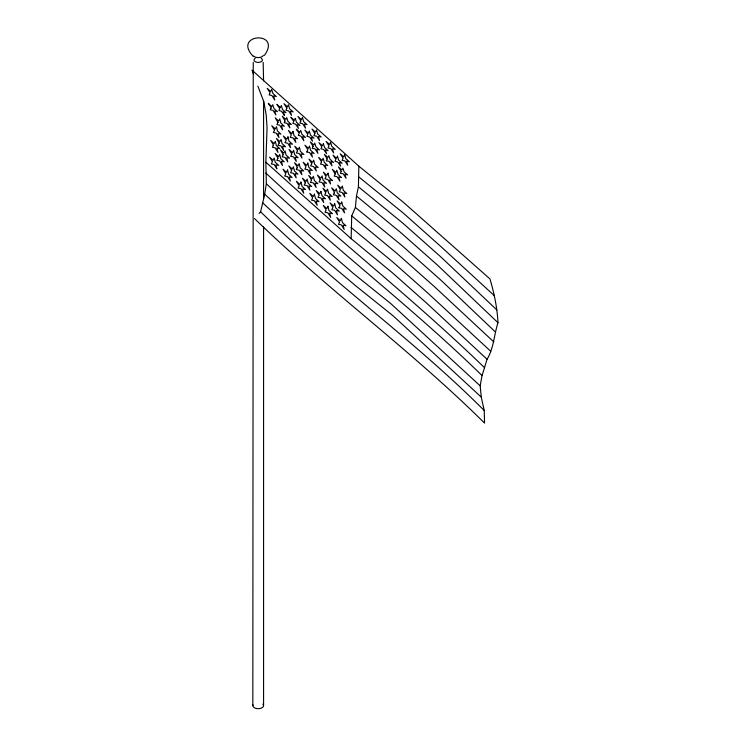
<?xml version="1.0" encoding="UTF-8"?>
<svg xmlns="http://www.w3.org/2000/svg" width="746" height="746" viewBox="0 0 746 746"><rect width="100%" height="100%" fill="white"/><g stroke="black" fill="none" stroke-linecap="round" stroke-linejoin="round"><path stroke-width="1.12" d="M259.086 213.449L260.606 211.743L264.699 194.24L266.35 183.74L265.856 162.208L267.049 127.79L266.229 115.071L263.832 101.754L257.883 86.135M254.507 218.559C328.175 290.166 411.596 350.704 484.546 423.103L484.229 410.524L481.282 397.114L480.163 385.841L482.056 375.592L487.073 359.274L427.561 303.967L392.582 272.943L351.152 238.683L351.702 215.874L355.404 207.416L356.467 196.021L358.425 186.808L358.826 166.162L252.008 70.124L253.575 74.395M487.073 359.274C493.861 348.046 494.029 334.851 497.974 322.701C497.228 307.809 494.206 293.178 489.945 278.911L403.316 202.241L358.826 166.162M253.248 62.347L252.829 705.595M306.793 151.942L307.8 149.722L304.937 145.181L308.443 148.323L309.478 146.048L310.606 150.263L314.122 153.406L311.306 152.865L312.453 157.07L309.571 152.538L306.876 152.016M338.945 207.649L339.952 205.532L337.136 200.963L340.642 204.106L341.743 201.793L342.806 206.045L346.303 209.178L343.458 208.666L344.521 212.908L341.696 208.348L338.861 207.836M264.448 55.4C282.38 30.222 231.894 33.691 253.118 56.258M276.729 168.717L274.155 164.512L271.32 163.98L272.421 161.696L269.623 157.126L273.111 160.278L274.211 157.993L275.255 162.227L278.743 165.379L275.908 164.847L276.887 168.81M284.375 115.416L281.578 111.303L278.864 110.483L279.778 108.655L276.869 104.365L280.347 107.527L281.317 105.522L282.501 109.476L285.979 112.627L283.266 111.807L284.45 115.471M358.714 176.867L403.213 213.011L440.97 246.609L494.421 295.761M358.425 186.808L402.999 223.287L440.737 256.82L496.864 309.954M355.404 207.416L401.907 245.527L441.268 280.496L495.288 331.877M356.467 196.021L400.257 232.165L437.221 264.877L497.974 322.701M351.021 227.39L392.471 261.687L427.449 292.712L490.728 351.282M351.702 215.874L396.546 253.08L434.377 286.613L493.833 341.948M351.152 238.683L265.856 162.208M265.828 173.044C337.304 239.653 414.506 299.715 484.639 367.806M264.699 194.24L309.795 235.549L353.548 273.605L390.736 303.557L480.163 385.841M482.056 375.592C413.219 308.173 336.157 250.069 266.35 183.74M481.282 397.114L393.319 316.006L355.376 285.522L310.951 247.803L262.648 202.791M484.229 410.524C413.648 339.756 331.644 281.951 260.606 211.743M263.17 62.347L263.58 80.885M263.58 100.701L263.58 198.604M263.58 226.579L263.58 705.595M263.394 55.269A5.371 3.105 0 0 1 258.909 57.545A5.371 3.105 0 0 1 253.556 56.015M262.862 704.047A5.371 3.105 0 0 1 258.909 708.672A5.371 3.105 0 0 1 253.015 704.793M261.156 58.3A4.168 2.406 0 0 1 261.156 61.704A4.168 2.406 0 0 1 255.253 61.704A4.168 2.406 0 0 1 255.253 58.3M321.489 161.882L320.51 164.111L323.288 164.689L326.161 169.137L325.014 165.025L327.811 165.565L324.305 162.423L323.167 158.217L322.132 160.483L318.617 157.341L321.489 161.882M335.215 173.855L334.217 176.112L337.005 176.653L339.915 181.185L338.74 176.989L341.528 177.539L338.013 174.396L336.856 170.2L335.831 172.466L332.315 169.323L335.215 173.855M314.896 133.459L313.907 135.651L316.677 136.173L319.577 140.556L318.393 136.49L321.172 137.012L317.665 133.982L316.49 129.916L315.502 132.107L311.996 129.077L314.896 133.459M313.106 146.393L312.21 148.389L315.026 148.836L317.88 153.331L316.742 149.191L319.484 149.955L315.978 146.887L314.747 143.12L313.814 144.985L310.317 141.908L313.106 146.393M330.571 142.281L329.583 144.472L326.086 141.442L328.977 145.824L327.998 148.006L330.767 148.529L333.667 152.911L332.483 148.855L335.252 149.377L331.756 146.347L330.571 142.281M327.168 158.935L326.3 160.866L329.117 161.313L331.97 165.808L330.832 161.686L333.565 162.441L330.058 159.374L328.827 155.644L327.895 157.481L324.398 154.413L327.168 158.935M344.661 154.655L343.673 156.837L340.167 153.807L343.067 158.189L342.078 160.371L344.857 160.894L347.748 165.267L346.573 161.211L349.342 161.742L345.836 158.712L344.661 154.655M341.23 171.468L340.381 173.342L343.197 173.79L346.06 178.285L344.913 174.172L347.645 174.937L344.148 171.869L342.908 168.139L341.985 169.976L338.479 166.908L341.23 171.468M292.954 131.399L291.919 133.665L288.45 130.513L291.285 135.063L290.241 137.339L293.038 137.879L295.864 142.439L294.754 138.215L297.542 138.765L294.073 135.613L292.954 131.399M269.502 94.071L269.12 94.91L271.88 95.516L274.752 100.02L273.586 95.917L276.346 96.551L272.859 93.418L271.684 89.389L270.705 91.488L267.217 88.354L270.099 92.784L269.502 94.071M286.856 108.133L285.877 110.296L288.637 110.893L291.509 115.369L290.334 111.266L293.094 111.872L289.616 108.739L288.432 104.701L287.462 106.799L283.984 103.666L286.856 108.133M300.843 120.936L299.864 123.09L302.624 123.696L305.496 128.172L304.321 124.069L307.082 124.647L303.603 121.533L302.428 117.43L301.449 119.593L297.971 116.46L300.843 120.936M298.381 135.231L300.983 136.201L303.818 140.789L302.69 136.611L305.412 137.423L301.934 134.261L300.713 130.457L299.78 132.303L296.302 129.142L299.211 133.441L298.381 135.231M270.957 108.226L270.238 109.802L273.027 110.361L275.871 114.931L274.724 110.828L277.447 111.648L273.969 108.478L272.738 104.701L271.814 106.529L268.336 103.368L271.246 107.666L270.957 108.226M285.009 120.992L284.217 122.726L287.005 123.276L289.849 127.846L288.702 123.715L291.425 124.535L287.947 121.365L286.725 117.57L285.802 119.416L282.324 116.245L285.009 120.992M273.204 145.545L272.393 147.326L275.199 147.82L277.988 152.38L276.952 148.146L279.806 148.687L276.328 145.535L275.349 141.311L274.183 143.586L270.723 140.434L273.484 144.994L273.204 145.545M309.31 131.184L308.34 133.189L304.853 130.084L307.772 134.345L306.839 136.22L309.571 136.956L312.499 141.19L311.269 137.423L314.01 138.159L310.504 135.091L309.31 131.184M323.382 143.708L322.421 145.712L318.915 142.635L321.843 146.869L320.911 148.743L323.652 149.489L326.58 153.713L325.34 149.946L328.081 150.692L324.585 147.615L323.382 143.708M337.462 156.231L336.493 158.236L332.996 155.168L335.914 159.392L334.991 161.257L337.724 162.013L340.661 166.218L339.421 162.469L342.162 163.215L338.656 160.138L337.462 156.231M295.304 118.39L294.344 120.376L290.865 117.225L293.775 121.505L292.852 123.351L295.565 124.172L298.475 128.471L297.253 124.666L299.976 125.487L296.488 122.325L295.304 118.39M297.039 167.962L296.265 169.612L299.081 170.135L301.906 174.695L300.843 170.452L303.697 170.965L300.19 167.822L299.155 163.57L298.036 165.882L294.558 162.74L297.346 167.309L297.039 167.962M283.191 154.627L282.147 156.837L284.972 157.359L287.769 161.929L286.716 157.676L289.56 158.189L286.082 155.047L285.037 150.795L283.928 153.098L280.449 149.955L283.191 154.627M311.502 180.131L310.448 182.36L313.292 182.873L316.118 187.433L315.045 183.19L317.899 183.702L314.392 180.569L313.348 176.317L312.229 178.63L308.723 175.487L311.502 180.131M325.75 192.794L324.65 195.098L327.494 195.611L330.319 200.17L329.247 195.928L332.101 196.44L328.594 193.307L327.541 189.055L326.431 191.368L322.934 188.225L325.75 192.794M277.95 158.096L276.859 160.39L279.685 160.922L282.492 165.491L281.428 161.257L284.263 161.789L280.785 158.637L279.741 154.394L278.631 156.679L275.162 153.527L277.95 158.096M287.583 170.051L286.483 172.345L283.004 169.183L285.802 173.753L284.692 176.037L287.527 176.578L290.334 181.147L289.28 176.905L292.115 177.445L288.637 174.294L287.583 170.051M291.63 170.452L290.539 172.736L293.365 173.268L296.171 177.837L295.108 173.604L297.934 174.135L294.456 170.983L293.392 166.75L292.301 169.034L288.823 165.882L291.63 170.452M300.964 182.117L299.864 184.402L296.376 181.25L299.183 185.819L298.074 188.104L300.908 188.635L303.715 193.214L302.662 188.971L305.524 189.512L302.018 186.351L300.964 182.117M334.208 192.99L333.359 194.753L336.213 195.266L339.029 199.835L337.975 195.592L340.838 196.105L337.332 192.962L336.315 188.71L335.168 191.023L331.672 187.88L334.478 192.449L334.208 192.99M305.338 182.789L304.228 185.083L307.082 185.614L309.907 190.174L308.844 185.941L311.697 186.472L308.191 183.32L307.128 179.087L306.019 181.381L302.512 178.229L305.338 182.789M320.911 191.405L319.81 193.699L316.295 190.556L319.12 195.116L318.01 197.41L320.864 197.932L323.689 202.502L322.626 198.259L325.48 198.79L321.974 195.648L320.911 191.405M334.702 203.733L333.593 206.027L330.077 202.875L332.902 207.444L331.793 209.729L334.646 210.26L337.472 214.829L336.409 210.586L339.262 211.118L335.756 207.966L334.702 203.733M291.779 154.021L290.66 156.334L293.495 156.846L296.283 161.425L295.257 157.173L298.092 157.695L294.623 154.543L293.616 150.291L292.479 152.594L289.01 149.452L291.779 154.021M314.439 194.193L313.32 196.478L309.814 193.326L312.639 197.895L311.52 200.18L314.374 200.721L317.199 205.29L316.145 201.056L318.999 201.597L315.493 198.436L314.439 194.193M327.914 206.278L326.804 208.563L323.298 205.402L326.114 209.98L325.004 212.265L327.858 212.806L330.674 217.375L329.62 213.142L332.483 213.673L328.967 210.521L327.914 206.278M341.398 218.364L340.279 220.648L336.772 217.487L339.589 222.056L338.479 224.35L341.332 224.882L344.158 229.46L343.104 225.217L345.957 225.758L342.451 222.597L341.398 218.364M307.818 163.094L306.671 165.416L303.165 162.274L305.972 166.843L304.853 169.146L307.706 169.659L310.513 174.228L309.478 169.985L312.332 170.498L308.835 167.356L307.818 163.094M320.22 179.646L319.101 181.949L321.955 182.462L324.771 187.032L323.727 182.789L326.58 183.302L323.083 180.159L322.067 175.907L320.92 178.219L317.423 175.077L320.22 179.646M278.016 122.391L276.925 124.582L279.75 125.225L282.557 129.813L281.494 125.626L284.319 126.279L280.841 123.043L279.769 118.847L278.687 121.039L275.209 117.803L278.016 122.391M287.975 136.872L286.828 139.129L283.349 135.986L286.11 140.49L284.935 142.682L287.797 143.26L290.539 147.736L289.569 143.614L292.441 144.183L288.972 141.069L287.975 136.872M279.19 143.036L278.006 145.284L280.869 145.843L283.62 150.394L282.65 146.197L285.522 146.757L282.053 143.605L281.111 139.409L279.918 141.647L276.458 138.495L279.19 143.036M311.781 163.672L310.606 165.854L313.506 166.498L316.276 171.039L315.297 166.899L318.188 167.533L314.681 164.306L313.684 160.12L312.509 162.32L309.003 159.094L311.781 163.672M328.016 173.165L326.841 175.357L323.335 172.139L326.114 176.699L324.911 178.835L327.82 179.497L330.581 184.02L329.611 179.898L332.52 180.56L329.014 177.352L328.016 173.165M342.358 186.211L341.155 188.356L337.658 185.148L340.418 189.671L339.216 191.815L342.125 192.477L344.885 197L343.925 192.878L346.825 193.54L343.319 190.333L342.358 186.211M297.514 150.776L296.339 152.967L299.202 153.536L301.962 158.049L300.974 153.89L303.864 154.497L300.377 151.345L299.416 147.223L298.241 149.414L294.773 146.3L297.514 150.776M274.547 130.27L273.334 132.443L276.234 133.096L278.929 137.572L278.016 133.478L280.906 134.094L277.428 130.895L276.477 126.717L275.283 128.909L271.805 125.71L274.547 130.27"/></g></svg>
